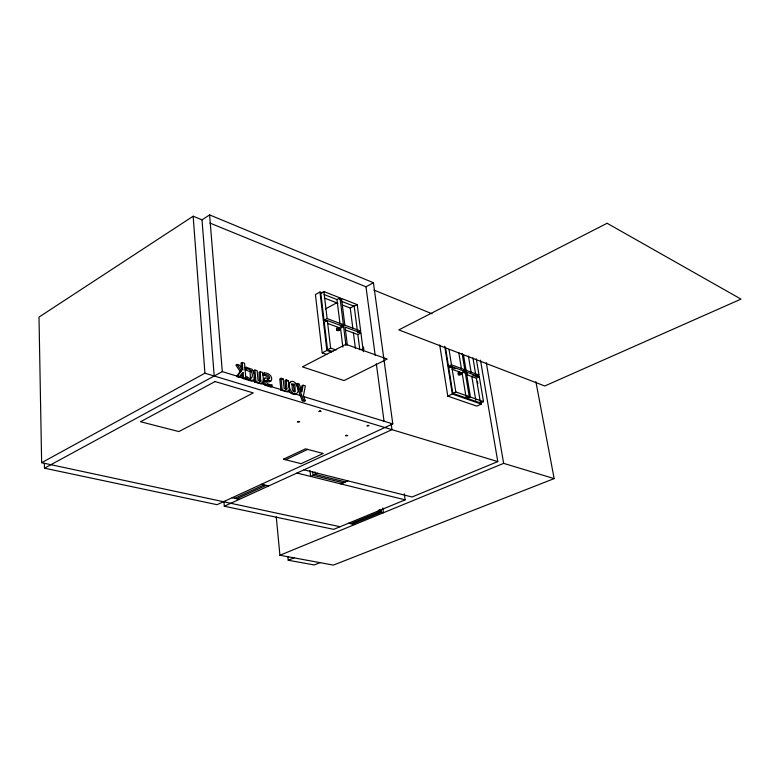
<?xml version="1.0" encoding="UTF-8"?>
<svg xmlns="http://www.w3.org/2000/svg" width="780" height="780" viewBox="0 0 780 780"><rect width="100%" height="100%" fill="white"/><g stroke="black" fill="none" stroke-linecap="round" stroke-linejoin="round"><path stroke-width="1.17" d="M294.235 392.096L293.524 385.32L291.32 384.199M286.933 388.947L286.162 379.88L284.953 380.503L285.714 389.571L286.933 388.947L284.135 388.44L283.169 378.934L281.005 378.251L279.786 378.875L280.917 390.146L286.991 391.843L287.83 391.102M260.725 381.147L259.496 381.79L259.048 372.362L260.267 371.719L262.48 372.411C263.367 379.002 265.726 387.445 255.957 381.488L254.738 382.122L253.685 370.675L254.904 370.032L257.147 370.734L258.053 380.406L260.725 381.147L260.267 371.719M303.069 385.203L301.977 391.843L299.247 383.994L297.453 383.428L296.244 384.052L302.25 400.774L304.122 401.339L305.341 400.735L303.44 395.772L305.341 385.915L303.069 385.203L301.86 385.817L300.953 391.345M262.041 382.6L261.046 383.897L254.738 382.122M270.319 380.981L269.188 381.995L265.59 380.942M250.585 378.797L250.019 371.66L245.066 369.72L246.285 369.067C253.217 367.312 255.157 382.98 246.997 376.994L245.768 377.647M296.38 393.617C294.674 395.762 289.78 393.403 289.204 390.799M283.53 459.137L305.497 448.841L323.183 453.492L301.07 463.69L283.54 459.186M252.905 380.26L251.511 381.089L245.934 379.431L244.549 363.217L242.239 362.485L241.02 363.139L241.595 369.691M240.103 371.543L235.901 365.089L237.12 364.426L241.322 370.89L240.103 371.543L236.535 376.555L239.216 377.374L240.445 376.72L243.028 372.791L243.575 377.686L242.356 378.339L241.927 373.483L243.145 372.83M239.216 377.374L241.166 374.429M236.535 376.555L237.754 375.892L241.322 370.89M267.832 379.46C270.426 377.549 264.956 374.878 263.182 375.394L263.016 373.61L264.235 372.967C268.525 372.284 273.965 377.374 270.806 381.303C263.152 377.296 266.302 385.915 271.947 384.686L272.123 386.441L270.904 387.075L265.064 385.232A2.33 1.502 62.2 0 1 263.894 384.004L263.104 381.157L263.669 378.7A2.379 1.521 62.1 0 1 264.82 378.514M44.372 463.33L44.47 468.185L217.035 504.68L392.788 423.901L373.425 282.731L209.615 214.909L202.01 219.833L193.157 216.216L39 317.099L41.642 462.706L340.051 526.734M322.218 292.91L319.976 292.032L315.422 294.587L322.189 352.892L326.752 354.461M340.294 326.274L343.375 324.636L340.041 297.892L323.895 291.574L320.843 293.27L324.031 320.258L327.278 321.457M324.07 294.528L336.989 299.559L340.041 297.892M41.642 462.706L204.916 373.21L497.776 461.594L480.48 360.194M339.476 299.578L341.513 298.467L357.221 304.619L360.672 331.071L357.601 332.67M325.397 308.997L337.331 302.465M209.869 223.041L365.976 286.796L373.425 282.731M44.47 468.185L222.3 371.621L243.175 378.017M324.031 320.258L327.122 318.591L343.375 324.636M342.391 305.009L350.249 308.051L354.783 305.614M345.979 345.53L343.61 326.547L327.346 320.522L324.256 322.189L327.512 349.732L332.972 351.634M340.714 301.012L354.188 306.257L357.221 304.619M244.91 367.916L246.129 367.263L252.213 369.369L253.851 373.318M249.727 371.27L250.945 370.617M250.019 371.66L251.238 371.007M337.994 327.493L336.463 328.312L336.687 330.223L338.169 330.759L339.709 329.95L339.476 328.039L337.994 327.493L338.227 329.404L339.709 329.95M342.8 326.274L344.848 325.182L360.672 331.071M336.687 330.223L338.227 329.404M327.512 323.388L340.529 328.185L343.61 326.547M245.934 379.431L247.153 378.778C249.415 379.967 255.528 382.346 254.221 377.286M263.182 375.394L264.401 374.751C268.905 373.074 272.873 381.683 266.029 377.881A2.379 1.521 62.1 0 0 264.888 378.066L264.322 380.523L265.112 383.37A2.33 1.502 62.2 0 0 266.282 384.598L272.123 386.441M259.74 381.576L260.959 380.933M265.337 380.952L266.555 380.308M327.512 349.732L330.632 348.094L336.092 350.015M322.189 352.892L326.859 350.454L331.422 352.034M345.404 329.979L357.844 334.561L360.916 332.953L363.363 351.721M281.95 379.558L283.169 378.934M287.089 381.176L288.298 380.552C289.097 386.792 291.73 395.382 282.136 389.522L280.917 390.146M293.241 384.91L294.45 384.286L294.938 385.33L295.24 391.755L292.919 391.043L292.295 389.074L291.915 383.819L294.45 384.286M302.25 400.774L303.469 400.169L305.341 400.735M445.477 347.353L448.49 366.278L451.493 364.845L464.812 369.798L462.111 353.379M451.776 366.619L448.773 368.053L452.8 393.344L466.206 398.014L469.228 396.64L465.104 371.553L451.776 366.619L455.832 391.95L469.228 396.64M458.094 372.957L459.586 372.255L460.805 372.703L461.087 374.459L459.595 375.16L458.377 374.712L458.094 372.957L459.313 373.406M462.823 370.734L464.812 369.798M463.037 371.651L466.031 370.247L479.027 375.082L476.278 358.829M458.377 374.712L459.869 374.01L461.087 374.459M452.107 369.281L462.111 372.957L465.104 371.553M464.324 372.938L466.313 372.002L479.32 376.818L483.512 401.642L480.499 402.997L467.425 398.444L467.035 396.055M285.616 459.742L307.769 449.368M479.027 375.082L476.044 376.467L472.797 375.258M466.577 374.605L476.336 378.202L479.32 376.818M452.8 393.344L455.832 391.95M439.715 344.897L447.779 396.123L452.312 394.036L481.25 404.089L480.851 401.69M234.673 498.303L263.962 484.877M236.847 498.781L266.136 485.384M223.928 501.384L224.309 506.22L391.979 429.663L391.16 423.628M467.425 398.444L470.447 397.069L483.512 401.642M317.665 473.255L310.635 476.424L309.982 470.379M481.25 404.089L476.746 406.107L447.779 396.123M340.86 483.922L347.86 480.851M404.313 493.828L405.142 499.853L333.703 529.357L224.309 506.22M497.776 461.594L412.045 496.997L304.024 469.823M350.707 523.682L379.499 511.817L379.187 509.428M352.54 524.082L381.313 512.245L381.01 509.857M276.256 516.76L279.903 555.262L503.646 463.369L554.151 478.608L535.88 381.605M287.869 556.608L288.22 560.235L294.06 557.866M320.044 562.643L314.223 564.954L288.22 560.235M554.151 478.608L333.382 565.091L279.903 555.262M232.118 497.747L239.382 499.337M348.562 523.214L354.676 524.55M290.404 382.219L288.571 382.902L288.697 387.085M261.417 484.282L268.661 485.969M377.364 511.319L383.438 512.733L382.814 507.965M296.975 473.041L405.142 499.853M345.404 481.933L315.198 474.367L314.935 471.949M343.307 482.849L313.092 475.322L312.692 471.695M242.356 378.339L244.676 379.051L245.905 378.398L243.575 377.686M237.754 375.892L240.445 376.72M245.495 378.729L281.453 389.756M286.084 391.18L291.886 392.954M294.206 393.666L301.168 395.801M303.488 396.513L392.788 423.901M237.12 364.426L239.528 365.186L242.911 370.13L242.239 362.485M286.162 379.88L288.298 380.552M361.93 349.186L363.841 349.869L363.47 347.041M360.916 332.953L345.091 327.093L347.315 344.877M448.49 366.278L455.159 368.735M464.119 372.05L467.376 373.259M324.412 298.058L337.896 303.274M373.952 290.053L432.032 313.774M297.453 383.428L303.469 400.169M486.281 362.671L503.646 463.369M477.428 381.371L477.828 383.77M472.924 357.913L475.849 375.307M476.336 378.202L480.499 402.997M468.4 355.992L471.178 372.694M471.773 376.272L475.751 400.14M463.515 355.017L466.031 370.247M466.313 372.002L470.447 397.069M458.757 352.462L461.438 368.862M462.111 372.957L466.206 398.014M459.586 372.255L459.869 374.01M449.026 349.45L451.493 364.845M444.727 346.291L452.312 394.036M365.976 286.796L375.19 355.358M376.321 363.782L384.082 421.512M354.188 306.257L357.289 330.272M357.844 334.561L359.814 349.791M350.249 308.051L352.833 328.244M353.438 332.992L355.417 348.436M341.513 298.467L344.848 325.182M341.484 324.5L341.776 326.82M336.989 299.559L340.002 323.953M340.529 328.185L342.869 347.139M323.895 291.574L327.122 318.591M327.346 320.522L330.632 348.094M319.976 292.032L326.859 350.454M281.005 378.251L282.136 389.522M264.235 372.967L264.401 374.751M254.904 370.032L255.957 381.488M246.129 367.263L246.285 369.067M246.997 376.994L247.153 378.778M209.615 214.909L222.3 371.621M202.01 219.833L214.198 376.019M193.157 216.216L204.916 373.21M289.673 382.853C287.469 386.958 293.26 398.063 297.697 392.418C299.949 388.43 294.06 377.227 289.673 382.853M215.075 381.537L140.517 421.736L178.854 431.555L253.276 392.915L215.075 381.537M345.881 344.302L302.416 366.883L344.068 380.572L387.202 359.063L345.881 344.302M607.103 223.265L398.814 329.901L544.762 385.993L741 299.11L607.103 223.265M298.477 421.453L297.375 421.99L299.608 421.775L298.477 421.453M319.985 410.972L318.854 411.528L321.106 411.304L319.985 410.972M346.7 435.289L345.608 435.796L347.744 435.581L346.7 435.289M368.023 425.363L366.902 425.88L369.067 425.675L368.023 425.363"/></g></svg>
